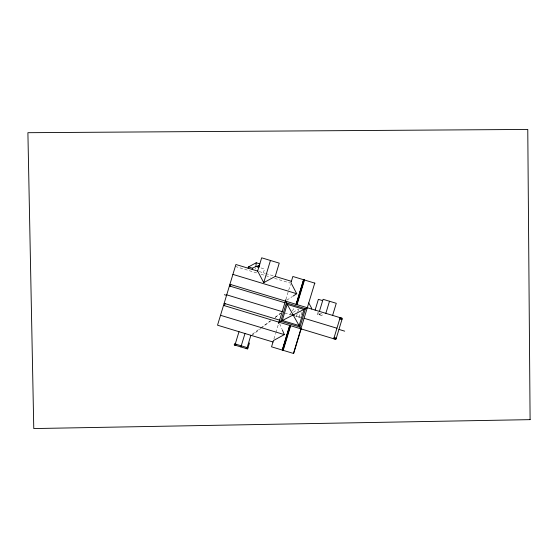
<?xml version="1.0" encoding="UTF-8"?>
<svg xmlns="http://www.w3.org/2000/svg" width="558" height="558" viewBox="0 0 558 558"><rect width="100%" height="100%" fill="white"/><g stroke="black" fill="none" stroke-linecap="round" stroke-linejoin="round"><path stroke-width="0.42" stroke-dasharray="2.79 2.09" d="M255.166 268.998L255.557 267.701M263.376 272.813L264.527 269.005L258.528 267.191M273.929 338.943L275.638 333.307M275.882 332.505L278.323 324.449M285.884 299.472L290.467 284.35M296.403 316.532L298.802 308.609M299.046 317.328L300.469 312.626M302.059 312.187L300.378 317.732L295.566 316.274M317.662 312.64L317.174 314.266L321.917 315.702L322.412 314.077M319.343 314.921L318.158 311.015M319.601 314.998L320.125 313.268M289.888 314.559L291.799 311.706M292.28 310.994L295.147 306.712M251.707 335.546L260.663 328.641M261.353 328.111L271.007 320.676M275.143 317.488L280.66 313.24M252.258 334.263L259.875 328.613M260.565 328.104L270.267 320.913M275.115 317.314L280.653 313.205M319.664 314.782L321.61 313.38M293.306 312.299L298.091 309.146M286.812 300.169L292.483 296.486M259.275 271.572L264.952 273.294M265.741 273.532L274.438 276.168M235.316 266.459L257.043 273.043M261.039 274.25L265.043 275.464M265.838 275.708L270.637 277.159M274.634 278.365L289.986 283.018M296.563 315.995L300.685 317.244M284.65 312.968L290.948 314.879M279.67 323.759L282.006 329.192"/><path stroke-width="0.84" d="M252.216 269.437L252.586 268.21L255.948 266.41L256.199 262.776L259.819 263.871L258.786 266.529M224.442 305.679L225.062 303.636M230.328 286.233L230.831 284.566M248.045 268.175L248.415 266.954L256.199 262.776M234.785 345.074L235.127 343.965M234.932 345.116L238.991 331.696M257.643 271.076L261.66 257.81L279.244 263.139L275.227 276.405L263.739 282.641L257.643 271.076L235.908 264.499L217.529 325.195L273.008 341.998M235.65 345.332L235.985 344.223M240.923 346.93L244.99 333.51M263.739 282.641L270.449 260.474M246.19 348.527L246.524 347.418M247.145 347.599L250.87 335.295M247.131 348.813L247.466 347.704M249.468 342.933L247.64 348.966L234.221 344.9L234.555 343.791L247.975 347.857M278.568 323.647L285.829 299.653M282.236 350.054L289.686 325.44M279 322.203L292.783 315.158L292.95 314.6L285.396 301.09M296.082 304.326L303.538 279.718M282.39 350.103L289.846 325.488M296.242 304.375L303.691 279.76M282.564 350.152L290.014 325.544M296.41 304.424L303.866 279.816M300.901 328.836L293.341 315.326L293.508 314.768L307.291 307.723M282.878 350.25L290.334 325.635M296.73 304.522L304.18 279.914M283.185 350.34L290.641 325.733M297.037 304.619L304.487 280.004M293.445 353.451L314.747 283.108M301.118 328.906L293.668 353.514L271.544 346.818L273.441 340.554L284.35 334.626L282.341 329.966M311.538 309.006L311.727 308.4L308.741 302.945M315.117 310.095L318.374 299.339L322.67 300.636M319.413 311.392L323.075 299.304L336.279 303.301L332.617 315.389M325.837 313.338L329.499 301.25M333.747 338.783L340.136 317.669M334.695 339.069L335.03 337.96M340.75 319.071L341.091 317.955M335.351 339.271L335.686 338.155M341.405 319.267L341.747 318.158M293.194 296.026L296.737 293.724L290.955 282.739L292.852 276.482L314.97 283.178M258.982 266.933L258.166 267.129L257.587 266.515L257.831 265.706L258.654 265.517L259.226 266.131M255.948 266.41L258.793 267.275M248.415 266.954L252.586 268.21M275.227 276.405L291.388 281.302M232.909 274.397L296.737 293.724M229.917 284.287L342.319 318.332L335.93 339.445L223.521 305.4M339.801 318.778L341.984 319.441M229.408 285.954L284.887 302.757M292.95 314.6L293.508 314.768M226.715 294.847L282.202 311.65M291.757 314.545L294.533 315.382M303.977 318.241L336.941 328.23M292.783 315.158L293.341 315.326M224.351 294.708L226.555 295.377M338.964 329.422L344.698 331.159M224.142 303.357L279.621 320.159M334.082 337.674L336.265 338.336M220.522 315.298L284.35 334.626M286.366 302.903L280.814 321.234L299.932 327.023L305.484 308.693L286.366 302.903M287.154 304.354L282.271 320.466L299.165 325.579L304.047 309.467L287.154 304.354M530.1 419.644L33.773 428.565L27.9 132.699L527.77 129.435L530.1 419.644"/></g></svg>
